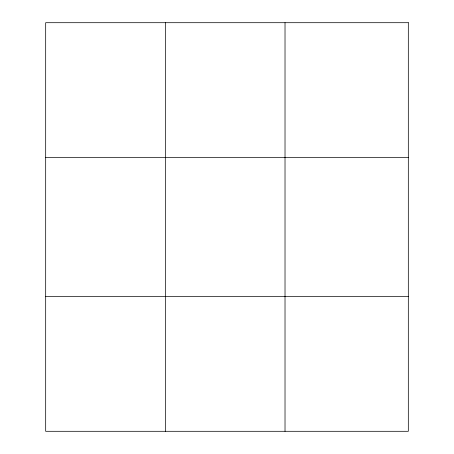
<?xml version="1.0" encoding="UTF-8"?>
<svg xmlns="http://www.w3.org/2000/svg" width="454" height="454" viewBox="0 0 454 454"><rect width="100%" height="100%" fill="white"/><g stroke="black" fill="none" stroke-linecap="round" stroke-linejoin="round"><path stroke-width="0.68" d="M165.352 431.3L165.352 22.7M285.021 431.3L285.021 22.7M45.678 157.538L408.322 157.538M45.678 296.462L408.322 296.462M408.322 22.7L408.322 431.3L45.678 431.3L45.678 22.7L408.322 22.7"/></g></svg>
